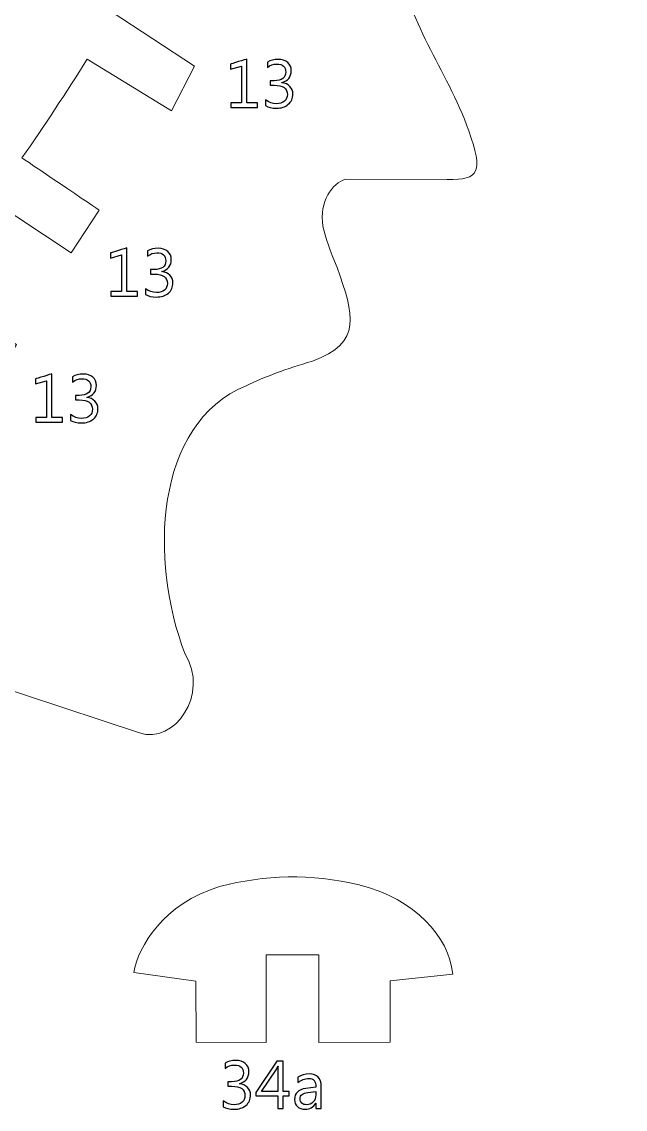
# Model space of a CAD drawing. Header units: centimetres. Extents: x -19.4 to 19.9, y -26.5 to 22.7.
# Drawn here: x -8.66 to -4.87, y -16.93 to -10.1 of the extents above; entities that cross this region are included whole.
import ezdxf

# ---------------------------------------------------------------- set-up
doc = ezdxf.new("R2010")
doc.units = ezdxf.units.CM
doc.header["$MEASUREMENT"] = 0
doc.layers.add('Camada 1', color=7, linetype='Continuous')

msp = doc.modelspace()

# ---------------------------------------------------------------- linework, layer by layer
at = {"layer": 'Camada 1', "color": 7, "lineweight": 9}
for points, knots in [([(-6.76683, -11.38278), (-6.74871, -11.4697), (-6.72295, -11.52728), (-6.67687, -11.64164), (-6.67687, -11.64164), (-6.57445, -11.94024), (-6.51593, -12.1125), (-6.83295, -12.22936), (-6.83295, -12.22936), (-6.99585, -12.2767), (-7.13297, -12.32834), (-7.24879, -12.38358), (-7.24879, -12.38358), (-7.82757, -12.62274), (-7.85527, -13.48484), (-7.63347, -14.06444), (-7.63347, -14.06444), (-7.47421, -14.32374), (-7.70117, -14.63668), (-7.91789, -14.5641), (-7.91789, -14.5641), (-7.91789, -14.5641), (-10.08633, -13.84716), (-10.08633, -13.84716), (-10.08633, -13.84716), (-10.02393, -13.61204), (-9.96019, -13.38448), (-9.87633, -13.1494), (-9.87633, -13.1494), (-9.87633, -13.1494), (-9.33239, -13.37182), (-9.33239, -13.37182), (-9.33239, -13.37182), (-9.33239, -13.37182), (-9.22481, -13.0654), (-9.22481, -13.0654), (-9.22481, -13.0654), (-9.22481, -13.0654), (-9.76633, -12.83164), (-9.76633, -12.83164), (-9.76633, -12.83164), (-9.64873, -12.57712), (-9.54787, -12.33492), (-9.41765, -12.09314), (-9.41765, -12.09314), (-9.41765, -12.09314), (-8.85809, -12.40204), (-8.85809, -12.40204), (-8.85809, -12.40204), (-8.85809, -12.40204), (-8.69055, -12.12446), (-8.69055, -12.12446), (-8.69055, -12.12446), (-8.69055, -12.12446), (-9.24659, -11.80396), (-9.24659, -11.80396), (-9.24659, -11.80396), (-9.11901, -11.58828), (-8.99819, -11.4043), (-8.86359, -11.20852), (-8.86359, -11.20852), (-8.86359, -11.20852), (-8.34777, -11.54894), (-8.34777, -11.54894), (-8.34777, -11.54894), (-8.34777, -11.54894), (-8.17145, -11.28124), (-8.17145, -11.28124), (-8.17145, -11.28124), (-8.17145, -11.28124), (-8.65591, -10.9527), (-8.65591, -10.9527), (-8.65591, -10.9527), (-8.51197, -10.75264), (-8.37829, -10.5387), (-8.24583, -10.334), (-8.24583, -10.334), (-8.24583, -10.334), (-7.71707, -10.65832), (-7.71707, -10.65832), (-7.71707, -10.65832), (-7.71707, -10.65832), (-7.57381, -10.37686), (-7.57381, -10.37686), (-7.57381, -10.37686), (-7.57381, -10.37686), (-8.09615, -10.03456), (-8.09615, -10.03456), (-8.09615, -10.03456), (-7.59241, -9.0435), (-8.27941, -8.2905), (-9.04069, -8.12904), (-9.04069, -8.12904), (-10.66691, -7.8021), (-12.06541, -7.94906), (-13.56203, -8.7614), (-13.56203, -8.7614), (-14.57819, -9.28674), (-15.58061, -9.91446), (-16.57491, -10.54602), (-16.57491, -10.54602), (-17.18455, -10.87594), (-17.60471, -11.19962), (-18.30145, -11.43736), (-18.30145, -11.43736), (-18.51791, -11.50392), (-18.64075, -11.5434), (-18.72211, -11.50068), (-18.72211, -11.50068), (-19.04599, -10.97724), (-19.24217, -10.20448), (-19.20103, -8.4666), (-19.20103, -8.4666), (-19.09115, -6.9704), (-18.98011, -6.23318), (-18.64917, -5.71282), (-18.64917, -5.71282), (-18.12843, -5.41954), (-16.42983, -5.4732), (-14.17279, -5.69644), (-14.17279, -5.69644), (-12.59713, -5.8132), (-10.94901, -6.11576), (-9.20945, -6.08744), (-9.20945, -6.08744), (-8.42445, -6.06216), (-7.82795, -5.0482), (-7.06097, -3.88938), (-7.06097, -3.88938), (-6.64491, -3.95778), (-6.30525, -3.89046), (-6.08249, -3.7006), (-6.08249, -3.7006), (-5.86699, -3.49026), (-5.74617, -3.24138), (-5.75059, -2.94712), (-5.75059, -2.94712), (-5.75149, -2.86314), (-5.69279, -2.8323), (-5.59957, -2.86608), (-5.59957, -2.86608), (-4.47221, -3.0973), (-3.40305, -3.22804), (-2.41895, -3.22062), (-2.41895, -3.22062), (-2.41895, -3.22062), (-1.77003, -3.23234), (-1.77003, -3.23234), (-1.77003, -3.23234), (-0.87447, -3.24906), (-0.32399, -3.41642), (-0.18121, -3.97342), (-0.18121, -3.97342), (-0.14813, -4.13554), (-0.15543, -5.22904), (-0.15387, -5.43948), (-0.15387, -5.43948), (-0.15387, -5.43948), (-0.15743, -7.64222), (-0.15743, -7.64222), (-0.15743, -7.64222), (-0.15743, -7.64222), (-2.20267, -7.645), (-2.20267, -7.645), (-2.20267, -7.645), (-2.20267, -7.645), (-2.19953, -7.97034), (-2.19953, -7.97034), (-2.19953, -7.97034), (-2.19953, -7.97034), (-0.15701, -7.97596), (-0.15701, -7.97596), (-0.15701, -7.97596), (-0.15701, -7.97596), (-0.16645, -10.71776), (-0.16645, -10.71776), (-0.16645, -10.71776), (-0.16645, -10.71776), (-0.75615, -10.77694), (-0.75615, -10.77694), (-0.75615, -10.77694), (-0.75615, -10.77694), (-1.04291, -9.16998), (-1.04291, -9.16998), (-1.04291, -9.16998), (-1.04291, -9.16998), (-2.87295, -9.44022), (-2.87295, -9.44022), (-2.87295, -9.44022), (-2.87295, -9.44022), (-2.57195, -10.98864), (-2.57195, -10.98864), (-2.57195, -10.98864), (-2.57195, -10.98864), (-3.53409, -11.08754), (-3.53409, -11.08754), (-3.53409, -11.08754), (-3.53855, -10.7036), (-3.58297, -10.33826), (-3.67875, -10.00016), (-3.67875, -10.00016), (-3.80783, -9.55308), (-3.96665, -9.2158), (-4.20319, -9.13908), (-4.20319, -9.13908), (-4.20319, -9.13908), (-6.13297, -9.13932), (-6.13297, -9.13932), (-6.13297, -9.13932), (-6.27051, -9.14652), (-6.33229, -9.3669), (-6.28679, -9.711), (-6.28679, -9.711), (-6.25047, -10.08376), (-5.99101, -10.392), (-5.85165, -10.7826), (-5.85165, -10.7826), (-5.75939, -11.04118), (-5.78273, -11.09112), (-5.98721, -11.08974), (-5.98721, -11.08974), (-5.98721, -11.08974), (-6.62533, -11.08666), (-6.62533, -11.08666), (-6.62533, -11.08666), (-6.71087, -11.11392), (-6.78947, -11.22472), (-6.76683, -11.38278)], [0, 0, 0, 0, 0.0172414, 0.0172414, 0.0172414, 0.0172414, 0.0344828, 0.0344828, 0.0344828, 0.0344828, 0.0517241, 0.0517241, 0.0517241, 0.0517241, 0.0689655, 0.0689655, 0.0689655, 0.0689655, 0.0862069, 0.0862069, 0.0862069, 0.0862069, 0.1034483, 0.1034483, 0.1034483, 0.1034483, 0.1206897, 0.1206897, 0.1206897, 0.1206897, 0.137931, 0.137931, 0.137931, 0.137931, 0.1551724, 0.1551724, 0.1551724, 0.1551724, 0.1724138, 0.1724138, 0.1724138, 0.1724138, 0.1896552, 0.1896552, 0.1896552, 0.1896552, 0.2068966, 0.2068966, 0.2068966, 0.2068966, 0.2241379, 0.2241379, 0.2241379, 0.2241379, 0.2413793, 0.2413793, 0.2413793, 0.2413793, 0.2586207, 0.2586207, 0.2586207, 0.2586207, 0.2758621, 0.2758621, 0.2758621, 0.2758621, 0.2931034, 0.2931034, 0.2931034, 0.2931035, 0.3103448, 0.3103448, 0.3103448, 0.3103448, 0.3275862, 0.3275862, 0.3275862, 0.3275862, 0.3448276, 0.3448276, 0.3448276, 0.3448276, 0.362069, 0.362069, 0.362069, 0.362069, 0.3793103, 0.3793103, 0.3793103, 0.3793104, 0.3965517, 0.3965517, 0.3965517, 0.3965517, 0.4137931, 0.4137931, 0.4137931, 0.4137931, 0.4310345, 0.4310345, 0.4310345, 0.4310345, 0.4482759, 0.4482759, 0.4482759, 0.4482759, 0.4655172, 0.4655172, 0.4655172, 0.4655173, 0.4827586, 0.4827586, 0.4827586, 0.4827586, 0.5, 0.5, 0.5, 0.5, 0.5172414, 0.5172414, 0.5172414, 0.5172414, 0.5344828, 0.5344828, 0.5344828, 0.5344828, 0.5517241, 0.5517241, 0.5517241, 0.5517241, 0.5689655, 0.5689655, 0.5689655, 0.5689655, 0.5862069, 0.5862069, 0.5862069, 0.5862069, 0.6034483, 0.6034483, 0.6034483, 0.6034483, 0.6206897, 0.6206897, 0.6206897, 0.6206897, 0.637931, 0.637931, 0.637931, 0.637931, 0.6551724, 0.6551724, 0.6551724, 0.6551724, 0.6724138, 0.6724138, 0.6724138, 0.6724138, 0.6896552, 0.6896552, 0.6896552, 0.6896552, 0.7068966, 0.7068966, 0.7068966, 0.7068966, 0.7241379, 0.7241379, 0.7241379, 0.7241379, 0.7413793, 0.7413793, 0.7413793, 0.7413793, 0.7586207, 0.7586207, 0.7586207, 0.7586207, 0.7758621, 0.7758621, 0.7758621, 0.7758621, 0.7931034, 0.7931034, 0.7931034, 0.7931035, 0.8103448, 0.8103448, 0.8103448, 0.8103448, 0.8275862, 0.8275862, 0.8275862, 0.8275862, 0.8448276, 0.8448276, 0.8448276, 0.8448276, 0.862069, 0.862069, 0.862069, 0.862069, 0.8793103, 0.8793103, 0.8793103, 0.8793104, 0.8965517, 0.8965517, 0.8965517, 0.8965517, 0.9137931, 0.9137931, 0.9137931, 0.9137931, 0.9310345, 0.9310345, 0.9310345, 0.9310345, 0.9482759, 0.9482759, 0.9482759, 0.9482759, 0.9655172, 0.9655172, 0.9655172, 0.9655173, 1, 1, 1, 1]), ([(-7.12383, -15.95748), (-7.12383, -15.95748), (-6.79139, -15.95748), (-6.79139, -15.95748), (-6.79139, -15.95748), (-6.79139, -15.95748), (-6.79161, -16.5069), (-6.79161, -16.5069), (-6.79161, -16.5069), (-6.79161, -16.5069), (-6.3449, -16.50678), (-6.3449, -16.50678), (-6.3449, -16.50678), (-6.3449, -16.50678), (-6.3446, -16.12137), (-6.3446, -16.12137), (-6.3446, -16.12137), (-6.3446, -16.12137), (-5.9518, -16.07785), (-5.9518, -16.07785), (-5.9518, -16.07785), (-5.97748, -15.84037), (-6.18456, -15.61086), (-6.54007, -15.51734), (-6.54007, -15.51734), (-6.84354, -15.44649), (-7.13286, -15.45427), (-7.41528, -15.5287), (-7.41528, -15.5287), (-7.76935, -15.63743), (-7.92368, -15.90289), (-7.9538, -16.06833), (-7.9538, -16.06833), (-7.9538, -16.06833), (-7.56337, -16.12347), (-7.56337, -16.12347), (-7.56337, -16.12347), (-7.56337, -16.12347), (-7.56331, -16.50612), (-7.56331, -16.50612), (-7.56331, -16.50612), (-7.56331, -16.50612), (-7.12379, -16.50686), (-7.12379, -16.50686), (-7.12379, -16.50686), (-7.12379, -16.50686), (-7.12383, -15.95748), (-7.12383, -15.95748)], [0, 0, 0, 0, 0.0769231, 0.0769231, 0.0769231, 0.0769231, 0.1538462, 0.1538462, 0.1538462, 0.1538462, 0.2307692, 0.2307692, 0.2307692, 0.2307692, 0.3076923, 0.3076923, 0.3076923, 0.3076923, 0.3846154, 0.3846154, 0.3846154, 0.3846154, 0.4615385, 0.4615385, 0.4615385, 0.4615385, 0.5384615, 0.5384615, 0.5384615, 0.5384615, 0.6153846, 0.6153846, 0.6153846, 0.6153846, 0.6923077, 0.6923077, 0.6923077, 0.6923077, 0.7692308, 0.7692308, 0.7692308, 0.7692308, 0.8461538, 0.8461538, 0.8461538, 0.8461539, 1, 1, 1, 1])]:
    msp.add_open_spline(points, degree=3, knots=knots, dxfattribs=at)
at = {"layer": 'Camada 1', "color": 7}
for points, knots in [([(-7.17802, -10.6361), (-7.17802, -10.6361), (-7.34566, -10.6361), (-7.34566, -10.6361), (-7.34566, -10.6361), (-7.34566, -10.6361), (-7.34566, -10.60647), (-7.34566, -10.60647), (-7.34566, -10.60647), (-7.34566, -10.60647), (-7.27878, -10.60647), (-7.27878, -10.60647), (-7.27878, -10.60647), (-7.27878, -10.60647), (-7.27878, -10.37603), (-7.27878, -10.37603), (-7.27878, -10.37603), (-7.27878, -10.37603), (-7.34736, -10.39649), (-7.34736, -10.39649), (-7.34736, -10.39649), (-7.34736, -10.39649), (-7.34736, -10.36432), (-7.34736, -10.36432), (-7.34736, -10.36432), (-7.34736, -10.36432), (-7.24491, -10.33299), (-7.24491, -10.33299), (-7.24491, -10.33299), (-7.24491, -10.33299), (-7.24491, -10.60647), (-7.24491, -10.60647), (-7.24491, -10.60647), (-7.24491, -10.60647), (-7.17802, -10.60647), (-7.17802, -10.60647), (-7.17802, -10.60647), (-7.17802, -10.60647), (-7.17802, -10.6361), (-7.17802, -10.6361)], [0, 0, 0, 0, 0.0909091, 0.0909091, 0.0909091, 0.0909091, 0.1818182, 0.1818182, 0.1818182, 0.1818182, 0.2727273, 0.2727273, 0.2727273, 0.2727273, 0.3636364, 0.3636364, 0.3636364, 0.3636364, 0.4545455, 0.4545455, 0.4545455, 0.4545455, 0.5454545, 0.5454545, 0.5454545, 0.5454546, 0.6363636, 0.6363636, 0.6363636, 0.6363636, 0.7272727, 0.7272727, 0.7272727, 0.7272727, 0.8181818, 0.8181818, 0.8181818, 0.8181818, 1, 1, 1, 1]), ([(-7.1268, -10.62509), (-7.1268, -10.62509), (-7.1268, -10.58869), (-7.1268, -10.58869), (-7.1268, -10.58869), (-7.10655, -10.60477), (-7.08362, -10.61282), (-7.05814, -10.61282), (-7.05814, -10.61282), (-7.0374, -10.61282), (-7.02089, -10.60767), (-7.00854, -10.59729), (-7.00854, -10.59729), (-6.9962, -10.58692), (-6.99006, -10.57295), (-6.99006, -10.55545), (-6.99006, -10.55545), (-6.99006, -10.51665), (-7.01757, -10.49724), (-7.07254, -10.49724), (-7.07254, -10.49724), (-7.07254, -10.49724), (-7.09716, -10.49724), (-7.09716, -10.49724), (-7.09716, -10.49724), (-7.09716, -10.49724), (-7.09716, -10.46846), (-7.09716, -10.46846), (-7.09716, -10.46846), (-7.09716, -10.46846), (-7.07374, -10.46846), (-7.07374, -10.46846), (-7.07374, -10.46846), (-7.0247, -10.46846), (-7.00022, -10.45025), (-7.00022, -10.41392), (-7.00022, -10.41392), (-7.00022, -10.38026), (-7.01892, -10.36347), (-7.05631, -10.36347), (-7.05631, -10.36347), (-7.07719, -10.36347), (-7.09688, -10.37052), (-7.11537, -10.38464), (-7.11537, -10.38464), (-7.11537, -10.38464), (-7.11537, -10.35162), (-7.11537, -10.35162), (-7.11537, -10.35162), (-7.09632, -10.34033), (-7.07381, -10.33468), (-7.04791, -10.33468), (-7.04791, -10.33468), (-7.02294, -10.33468), (-7.00297, -10.34131), (-6.98794, -10.35451), (-6.98794, -10.35451), (-6.97298, -10.36777), (-6.9655, -10.38471), (-6.9655, -10.40538), (-6.9655, -10.40538), (-6.9655, -10.4444), (-6.98533, -10.46952), (-7.02505, -10.48066), (-7.02505, -10.48066), (-7.02505, -10.48066), (-7.02505, -10.48151), (-7.02505, -10.48151), (-7.02505, -10.48151), (-7.00375, -10.48356), (-6.98681, -10.49104), (-6.97425, -10.50395), (-6.97425, -10.50395), (-6.96162, -10.51686), (-6.95534, -10.53295), (-6.95534, -10.55221), (-6.95534, -10.55221), (-6.95534, -10.57888), (-6.96487, -10.60033), (-6.98399, -10.6167), (-6.98399, -10.6167), (-7.00311, -10.633), (-7.0283, -10.64118), (-7.05956, -10.64118), (-7.05956, -10.64118), (-7.08771, -10.64118), (-7.11014, -10.63582), (-7.1268, -10.62509)], [0, 0, 0, 0, 0.0434783, 0.0434783, 0.0434783, 0.0434783, 0.0869565, 0.0869565, 0.0869565, 0.0869565, 0.1304348, 0.1304348, 0.1304348, 0.1304348, 0.173913, 0.173913, 0.173913, 0.1739131, 0.2173913, 0.2173913, 0.2173913, 0.2173913, 0.2608696, 0.2608696, 0.2608696, 0.2608696, 0.3043478, 0.3043478, 0.3043478, 0.3043478, 0.3478261, 0.3478261, 0.3478261, 0.3478261, 0.3913043, 0.3913043, 0.3913043, 0.3913044, 0.4347826, 0.4347826, 0.4347826, 0.4347826, 0.4782609, 0.4782609, 0.4782609, 0.4782609, 0.5217391, 0.5217391, 0.5217391, 0.5217391, 0.5652174, 0.5652174, 0.5652174, 0.5652174, 0.6086957, 0.6086957, 0.6086957, 0.6086957, 0.6521739, 0.6521739, 0.6521739, 0.6521739, 0.6956522, 0.6956522, 0.6956522, 0.6956522, 0.7391304, 0.7391304, 0.7391304, 0.7391304, 0.7826087, 0.7826087, 0.7826087, 0.7826087, 0.826087, 0.826087, 0.826087, 0.826087, 0.8695652, 0.8695652, 0.8695652, 0.8695652, 0.9130435, 0.9130435, 0.9130435, 0.9130435, 1, 1, 1, 1]), ([(-7.93082, -11.82176), (-7.93082, -11.82176), (-8.09846, -11.82176), (-8.09846, -11.82176), (-8.09846, -11.82176), (-8.09846, -11.82176), (-8.09846, -11.79213), (-8.09846, -11.79213), (-8.09846, -11.79213), (-8.09846, -11.79213), (-8.03158, -11.79213), (-8.03158, -11.79213), (-8.03158, -11.79213), (-8.03158, -11.79213), (-8.03158, -11.56169), (-8.03158, -11.56169), (-8.03158, -11.56169), (-8.03158, -11.56169), (-8.10016, -11.58215), (-8.10016, -11.58215), (-8.10016, -11.58215), (-8.10016, -11.58215), (-8.10016, -11.54998), (-8.10016, -11.54998), (-8.10016, -11.54998), (-8.10016, -11.54998), (-7.99771, -11.51865), (-7.99771, -11.51865), (-7.99771, -11.51865), (-7.99771, -11.51865), (-7.99771, -11.79213), (-7.99771, -11.79213), (-7.99771, -11.79213), (-7.99771, -11.79213), (-7.93082, -11.79213), (-7.93082, -11.79213), (-7.93082, -11.79213), (-7.93082, -11.79213), (-7.93082, -11.82176), (-7.93082, -11.82176)], [0, 0, 0, 0, 0.0909091, 0.0909091, 0.0909091, 0.0909091, 0.1818182, 0.1818182, 0.1818182, 0.1818182, 0.2727273, 0.2727273, 0.2727273, 0.2727273, 0.3636364, 0.3636364, 0.3636364, 0.3636364, 0.4545455, 0.4545455, 0.4545455, 0.4545455, 0.5454545, 0.5454545, 0.5454545, 0.5454546, 0.6363636, 0.6363636, 0.6363636, 0.6363636, 0.7272727, 0.7272727, 0.7272727, 0.7272727, 0.8181818, 0.8181818, 0.8181818, 0.8181818, 1, 1, 1, 1]), ([(-7.8796, -11.81075), (-7.8796, -11.81075), (-7.8796, -11.77435), (-7.8796, -11.77435), (-7.8796, -11.77435), (-7.85935, -11.79043), (-7.83642, -11.79848), (-7.81094, -11.79848), (-7.81094, -11.79848), (-7.7902, -11.79848), (-7.77369, -11.79333), (-7.76134, -11.78295), (-7.76134, -11.78295), (-7.749, -11.77258), (-7.74286, -11.75861), (-7.74286, -11.74111), (-7.74286, -11.74111), (-7.74286, -11.70231), (-7.77037, -11.6829), (-7.82534, -11.6829), (-7.82534, -11.6829), (-7.82534, -11.6829), (-7.84996, -11.6829), (-7.84996, -11.6829), (-7.84996, -11.6829), (-7.84996, -11.6829), (-7.84996, -11.65412), (-7.84996, -11.65412), (-7.84996, -11.65412), (-7.84996, -11.65412), (-7.82654, -11.65412), (-7.82654, -11.65412), (-7.82654, -11.65412), (-7.7775, -11.65412), (-7.75302, -11.63591), (-7.75302, -11.59958), (-7.75302, -11.59958), (-7.75302, -11.56592), (-7.77172, -11.54913), (-7.80911, -11.54913), (-7.80911, -11.54913), (-7.82999, -11.54913), (-7.84968, -11.55618), (-7.86817, -11.5703), (-7.86817, -11.5703), (-7.86817, -11.5703), (-7.86817, -11.53728), (-7.86817, -11.53728), (-7.86817, -11.53728), (-7.84912, -11.52599), (-7.82661, -11.52034), (-7.80071, -11.52034), (-7.80071, -11.52034), (-7.77574, -11.52034), (-7.75577, -11.52697), (-7.74074, -11.54017), (-7.74074, -11.54017), (-7.72578, -11.55343), (-7.7183, -11.57037), (-7.7183, -11.59104), (-7.7183, -11.59104), (-7.7183, -11.63006), (-7.73813, -11.65518), (-7.77785, -11.66632), (-7.77785, -11.66632), (-7.77785, -11.66632), (-7.77785, -11.66717), (-7.77785, -11.66717), (-7.77785, -11.66717), (-7.75655, -11.66922), (-7.73961, -11.6767), (-7.72705, -11.68961), (-7.72705, -11.68961), (-7.71442, -11.70252), (-7.70814, -11.71861), (-7.70814, -11.73787), (-7.70814, -11.73787), (-7.70814, -11.76454), (-7.71767, -11.78599), (-7.73679, -11.80236), (-7.73679, -11.80236), (-7.75591, -11.81866), (-7.7811, -11.82684), (-7.81236, -11.82684), (-7.81236, -11.82684), (-7.84051, -11.82684), (-7.86294, -11.82148), (-7.8796, -11.81075)], [0, 0, 0, 0, 0.0434783, 0.0434783, 0.0434783, 0.0434783, 0.0869565, 0.0869565, 0.0869565, 0.0869565, 0.1304348, 0.1304348, 0.1304348, 0.1304348, 0.173913, 0.173913, 0.173913, 0.1739131, 0.2173913, 0.2173913, 0.2173913, 0.2173913, 0.2608696, 0.2608696, 0.2608696, 0.2608696, 0.3043478, 0.3043478, 0.3043478, 0.3043478, 0.3478261, 0.3478261, 0.3478261, 0.3478261, 0.3913043, 0.3913043, 0.3913043, 0.3913044, 0.4347826, 0.4347826, 0.4347826, 0.4347826, 0.4782609, 0.4782609, 0.4782609, 0.4782609, 0.5217391, 0.5217391, 0.5217391, 0.5217391, 0.5652174, 0.5652174, 0.5652174, 0.5652174, 0.6086957, 0.6086957, 0.6086957, 0.6086957, 0.6521739, 0.6521739, 0.6521739, 0.6521739, 0.6956522, 0.6956522, 0.6956522, 0.6956522, 0.7391304, 0.7391304, 0.7391304, 0.7391304, 0.7826087, 0.7826087, 0.7826087, 0.7826087, 0.826087, 0.826087, 0.826087, 0.826087, 0.8695652, 0.8695652, 0.8695652, 0.8695652, 0.9130435, 0.9130435, 0.9130435, 0.9130435, 1, 1, 1, 1]), ([(-8.40132, -12.6122), (-8.40132, -12.6122), (-8.56896, -12.6122), (-8.56896, -12.6122), (-8.56896, -12.6122), (-8.56896, -12.6122), (-8.56896, -12.58257), (-8.56896, -12.58257), (-8.56896, -12.58257), (-8.56896, -12.58257), (-8.50208, -12.58257), (-8.50208, -12.58257), (-8.50208, -12.58257), (-8.50208, -12.58257), (-8.50208, -12.35213), (-8.50208, -12.35213), (-8.50208, -12.35213), (-8.50208, -12.35213), (-8.57066, -12.37259), (-8.57066, -12.37259), (-8.57066, -12.37259), (-8.57066, -12.37259), (-8.57066, -12.34042), (-8.57066, -12.34042), (-8.57066, -12.34042), (-8.57066, -12.34042), (-8.46821, -12.30909), (-8.46821, -12.30909), (-8.46821, -12.30909), (-8.46821, -12.30909), (-8.46821, -12.58257), (-8.46821, -12.58257), (-8.46821, -12.58257), (-8.46821, -12.58257), (-8.40132, -12.58257), (-8.40132, -12.58257), (-8.40132, -12.58257), (-8.40132, -12.58257), (-8.40132, -12.6122), (-8.40132, -12.6122)], [0, 0, 0, 0, 0.0909091, 0.0909091, 0.0909091, 0.0909091, 0.1818182, 0.1818182, 0.1818182, 0.1818182, 0.2727273, 0.2727273, 0.2727273, 0.2727273, 0.3636364, 0.3636364, 0.3636364, 0.3636364, 0.4545455, 0.4545455, 0.4545455, 0.4545455, 0.5454545, 0.5454545, 0.5454545, 0.5454546, 0.6363636, 0.6363636, 0.6363636, 0.6363636, 0.7272727, 0.7272727, 0.7272727, 0.7272727, 0.8181818, 0.8181818, 0.8181818, 0.8181818, 1, 1, 1, 1]), ([(-8.3501, -12.60119), (-8.3501, -12.60119), (-8.3501, -12.56479), (-8.3501, -12.56479), (-8.3501, -12.56479), (-8.32985, -12.58087), (-8.30692, -12.58892), (-8.28144, -12.58892), (-8.28144, -12.58892), (-8.2607, -12.58892), (-8.24419, -12.58377), (-8.23184, -12.57339), (-8.23184, -12.57339), (-8.2195, -12.56302), (-8.21336, -12.54905), (-8.21336, -12.53155), (-8.21336, -12.53155), (-8.21336, -12.49275), (-8.24087, -12.47334), (-8.29584, -12.47334), (-8.29584, -12.47334), (-8.29584, -12.47334), (-8.32046, -12.47334), (-8.32046, -12.47334), (-8.32046, -12.47334), (-8.32046, -12.47334), (-8.32046, -12.44456), (-8.32046, -12.44456), (-8.32046, -12.44456), (-8.32046, -12.44456), (-8.29704, -12.44456), (-8.29704, -12.44456), (-8.29704, -12.44456), (-8.248, -12.44456), (-8.22352, -12.42635), (-8.22352, -12.39002), (-8.22352, -12.39002), (-8.22352, -12.35636), (-8.24222, -12.33957), (-8.27961, -12.33957), (-8.27961, -12.33957), (-8.30049, -12.33957), (-8.32018, -12.34662), (-8.33867, -12.36074), (-8.33867, -12.36074), (-8.33867, -12.36074), (-8.33867, -12.32772), (-8.33867, -12.32772), (-8.33867, -12.32772), (-8.31962, -12.31643), (-8.29711, -12.31078), (-8.27121, -12.31078), (-8.27121, -12.31078), (-8.24624, -12.31078), (-8.22627, -12.31741), (-8.21124, -12.33061), (-8.21124, -12.33061), (-8.19628, -12.34387), (-8.1888, -12.36081), (-8.1888, -12.38148), (-8.1888, -12.38148), (-8.1888, -12.4205), (-8.20863, -12.44562), (-8.24835, -12.45676), (-8.24835, -12.45676), (-8.24835, -12.45676), (-8.24835, -12.45761), (-8.24835, -12.45761), (-8.24835, -12.45761), (-8.22705, -12.45966), (-8.21011, -12.46714), (-8.19755, -12.48005), (-8.19755, -12.48005), (-8.18492, -12.49296), (-8.17864, -12.50905), (-8.17864, -12.52831), (-8.17864, -12.52831), (-8.17864, -12.55498), (-8.18817, -12.57643), (-8.20729, -12.5928), (-8.20729, -12.5928), (-8.22641, -12.6091), (-8.2516, -12.61728), (-8.28286, -12.61728), (-8.28286, -12.61728), (-8.31101, -12.61728), (-8.33344, -12.61192), (-8.3501, -12.60119)], [0, 0, 0, 0, 0.0434783, 0.0434783, 0.0434783, 0.0434783, 0.0869565, 0.0869565, 0.0869565, 0.0869565, 0.1304348, 0.1304348, 0.1304348, 0.1304348, 0.173913, 0.173913, 0.173913, 0.1739131, 0.2173913, 0.2173913, 0.2173913, 0.2173913, 0.2608696, 0.2608696, 0.2608696, 0.2608696, 0.3043478, 0.3043478, 0.3043478, 0.3043478, 0.3478261, 0.3478261, 0.3478261, 0.3478261, 0.3913043, 0.3913043, 0.3913043, 0.3913044, 0.4347826, 0.4347826, 0.4347826, 0.4347826, 0.4782609, 0.4782609, 0.4782609, 0.4782609, 0.5217391, 0.5217391, 0.5217391, 0.5217391, 0.5652174, 0.5652174, 0.5652174, 0.5652174, 0.6086957, 0.6086957, 0.6086957, 0.6086957, 0.6521739, 0.6521739, 0.6521739, 0.6521739, 0.6956522, 0.6956522, 0.6956522, 0.6956522, 0.7391304, 0.7391304, 0.7391304, 0.7391304, 0.7826087, 0.7826087, 0.7826087, 0.7826087, 0.826087, 0.826087, 0.826087, 0.826087, 0.8695652, 0.8695652, 0.8695652, 0.8695652, 0.9130435, 0.9130435, 0.9130435, 0.9130435, 1, 1, 1, 1]), ([(-7.39262, -16.91097), (-7.39262, -16.91097), (-7.39262, -16.87457), (-7.39262, -16.87457), (-7.39262, -16.87457), (-7.37237, -16.89065), (-7.34944, -16.8987), (-7.32396, -16.8987), (-7.32396, -16.8987), (-7.30322, -16.8987), (-7.28671, -16.89355), (-7.27436, -16.88317), (-7.27436, -16.88317), (-7.26202, -16.8728), (-7.25588, -16.85883), (-7.25588, -16.84133), (-7.25588, -16.84133), (-7.25588, -16.80253), (-7.28339, -16.78312), (-7.33836, -16.78312), (-7.33836, -16.78312), (-7.33836, -16.78312), (-7.36298, -16.78312), (-7.36298, -16.78312), (-7.36298, -16.78312), (-7.36298, -16.78312), (-7.36298, -16.75434), (-7.36298, -16.75434), (-7.36298, -16.75434), (-7.36298, -16.75434), (-7.33956, -16.75434), (-7.33956, -16.75434), (-7.33956, -16.75434), (-7.29052, -16.75434), (-7.26604, -16.73613), (-7.26604, -16.6998), (-7.26604, -16.6998), (-7.26604, -16.66614), (-7.28474, -16.64935), (-7.32213, -16.64935), (-7.32213, -16.64935), (-7.34301, -16.64935), (-7.3627, -16.6564), (-7.38119, -16.67052), (-7.38119, -16.67052), (-7.38119, -16.67052), (-7.38119, -16.6375), (-7.38119, -16.6375), (-7.38119, -16.6375), (-7.36214, -16.62621), (-7.33963, -16.62056), (-7.31373, -16.62056), (-7.31373, -16.62056), (-7.28876, -16.62056), (-7.26879, -16.62719), (-7.25376, -16.64039), (-7.25376, -16.64039), (-7.2388, -16.65365), (-7.23132, -16.67059), (-7.23132, -16.69126), (-7.23132, -16.69126), (-7.23132, -16.73028), (-7.25115, -16.7554), (-7.29087, -16.76654), (-7.29087, -16.76654), (-7.29087, -16.76654), (-7.29087, -16.76739), (-7.29087, -16.76739), (-7.29087, -16.76739), (-7.26957, -16.76944), (-7.25263, -16.77692), (-7.24007, -16.78983), (-7.24007, -16.78983), (-7.22744, -16.80274), (-7.22116, -16.81883), (-7.22116, -16.83809), (-7.22116, -16.83809), (-7.22116, -16.86476), (-7.23069, -16.88621), (-7.24981, -16.90258), (-7.24981, -16.90258), (-7.26893, -16.91888), (-7.29412, -16.92706), (-7.32538, -16.92706), (-7.32538, -16.92706), (-7.35353, -16.92706), (-7.37596, -16.9217), (-7.39262, -16.91097)], [0, 0, 0, 0, 0.0434783, 0.0434783, 0.0434783, 0.0434783, 0.0869565, 0.0869565, 0.0869565, 0.0869565, 0.1304348, 0.1304348, 0.1304348, 0.1304348, 0.173913, 0.173913, 0.173913, 0.1739131, 0.2173913, 0.2173913, 0.2173913, 0.2173913, 0.2608696, 0.2608696, 0.2608696, 0.2608696, 0.3043478, 0.3043478, 0.3043478, 0.3043478, 0.3478261, 0.3478261, 0.3478261, 0.3478261, 0.3913043, 0.3913043, 0.3913043, 0.3913044, 0.4347826, 0.4347826, 0.4347826, 0.4347826, 0.4782609, 0.4782609, 0.4782609, 0.4782609, 0.5217391, 0.5217391, 0.5217391, 0.5217391, 0.5652174, 0.5652174, 0.5652174, 0.5652174, 0.6086957, 0.6086957, 0.6086957, 0.6086957, 0.6521739, 0.6521739, 0.6521739, 0.6521739, 0.6956522, 0.6956522, 0.6956522, 0.6956522, 0.7391304, 0.7391304, 0.7391304, 0.7391304, 0.7826087, 0.7826087, 0.7826087, 0.7826087, 0.826087, 0.826087, 0.826087, 0.826087, 0.8695652, 0.8695652, 0.8695652, 0.8695652, 0.9130435, 0.9130435, 0.9130435, 0.9130435, 1, 1, 1, 1]), ([(-6.97774, -16.84324), (-6.97774, -16.84324), (-7.01584, -16.84324), (-7.01584, -16.84324), (-7.01584, -16.84324), (-7.01584, -16.84324), (-7.01584, -16.92198), (-7.01584, -16.92198), (-7.01584, -16.92198), (-7.01584, -16.92198), (-7.04929, -16.92198), (-7.04929, -16.92198), (-7.04929, -16.92198), (-7.04929, -16.92198), (-7.04929, -16.84324), (-7.04929, -16.84324), (-7.04929, -16.84324), (-7.04929, -16.84324), (-7.18857, -16.84324), (-7.18857, -16.84324), (-7.18857, -16.84324), (-7.18857, -16.84324), (-7.18857, -16.82108), (-7.18857, -16.82108), (-7.18857, -16.82108), (-7.18857, -16.82108), (-7.0567, -16.62564), (-7.0567, -16.62564), (-7.0567, -16.62564), (-7.0567, -16.62564), (-7.01584, -16.62564), (-7.01584, -16.62564), (-7.01584, -16.62564), (-7.01584, -16.62564), (-7.01584, -16.81572), (-7.01584, -16.81572), (-7.01584, -16.81572), (-7.01584, -16.81572), (-6.97774, -16.81572), (-6.97774, -16.81572), (-6.97774, -16.81572), (-6.97774, -16.81572), (-6.97774, -16.84324), (-6.97774, -16.84324)], [0, 0, 0, 0, 0.0833333, 0.0833333, 0.0833333, 0.0833333, 0.1666667, 0.1666667, 0.1666667, 0.1666667, 0.25, 0.25, 0.25, 0.25, 0.3333333, 0.3333333, 0.3333333, 0.3333333, 0.4166667, 0.4166667, 0.4166667, 0.4166667, 0.5, 0.5, 0.5, 0.5, 0.5833333, 0.5833333, 0.5833333, 0.5833333, 0.6666667, 0.6666667, 0.6666667, 0.6666667, 0.75, 0.75, 0.75, 0.75, 0.8333333, 0.8333333, 0.8333333, 0.8333333, 1, 1, 1, 1]), ([(-7.04929, -16.81572), (-7.04929, -16.81572), (-7.04929, -16.68766), (-7.04929, -16.68766), (-7.04929, -16.68766), (-7.04929, -16.67856), (-7.04901, -16.66833), (-7.04844, -16.65704), (-7.04844, -16.65704), (-7.04844, -16.65704), (-7.04929, -16.65704), (-7.04929, -16.65704), (-7.04929, -16.65704), (-7.05119, -16.66205), (-7.055, -16.6696), (-7.06065, -16.67976), (-7.06065, -16.67976), (-7.06065, -16.67976), (-7.15181, -16.81572), (-7.15181, -16.81572), (-7.15181, -16.81572), (-7.15181, -16.81572), (-7.04929, -16.81572), (-7.04929, -16.81572)], [0, 0, 0, 0, 0.1428571, 0.1428571, 0.1428571, 0.1428572, 0.2857143, 0.2857143, 0.2857143, 0.2857143, 0.4285714, 0.4285714, 0.4285714, 0.4285714, 0.5714286, 0.5714286, 0.5714286, 0.5714286, 0.7142857, 0.7142857, 0.7142857, 0.7142857, 1, 1, 1, 1]), ([(-6.7775, -16.92198), (-6.7775, -16.92198), (-6.81137, -16.92198), (-6.81137, -16.92198), (-6.81137, -16.92198), (-6.81137, -16.92198), (-6.81137, -16.88889), (-6.81137, -16.88889), (-6.81137, -16.88889), (-6.81137, -16.88889), (-6.81222, -16.88889), (-6.81222, -16.88889), (-6.81222, -16.88889), (-6.82696, -16.91436), (-6.84862, -16.92706), (-6.87734, -16.92706), (-6.87734, -16.92706), (-6.89844, -16.92706), (-6.91495, -16.92149), (-6.92687, -16.91027), (-6.92687, -16.91027), (-6.9388, -16.89912), (-6.94472, -16.8843), (-6.94472, -16.86582), (-6.94472, -16.86582), (-6.94472, -16.82623), (-6.92144, -16.80316), (-6.87487, -16.79667), (-6.87487, -16.79667), (-6.87487, -16.79667), (-6.81137, -16.78778), (-6.81137, -16.78778), (-6.81137, -16.78778), (-6.81137, -16.75166), (-6.82591, -16.73359), (-6.85497, -16.73359), (-6.85497, -16.73359), (-6.88045, -16.73359), (-6.90345, -16.74234), (-6.92398, -16.75984), (-6.92398, -16.75984), (-6.92398, -16.75984), (-6.92398, -16.72513), (-6.92398, -16.72513), (-6.92398, -16.72513), (-6.90317, -16.71186), (-6.87925, -16.70523), (-6.85208, -16.70523), (-6.85208, -16.70523), (-6.80234, -16.70523), (-6.7775, -16.73155), (-6.7775, -16.78425), (-6.7775, -16.78425), (-6.7775, -16.78425), (-6.7775, -16.92198), (-6.7775, -16.92198)], [0, 0, 0, 0, 0.0666667, 0.0666667, 0.0666667, 0.0666667, 0.1333333, 0.1333333, 0.1333333, 0.1333333, 0.2, 0.2, 0.2, 0.2, 0.2666667, 0.2666667, 0.2666667, 0.2666667, 0.3333333, 0.3333333, 0.3333333, 0.3333333, 0.4, 0.4, 0.4, 0.4, 0.4666667, 0.4666667, 0.4666667, 0.4666667, 0.5333333, 0.5333333, 0.5333333, 0.5333333, 0.6, 0.6, 0.6, 0.6, 0.6666667, 0.6666667, 0.6666667, 0.6666667, 0.7333333, 0.7333333, 0.7333333, 0.7333333, 0.8, 0.8, 0.8, 0.8, 0.8666667, 0.8666667, 0.8666667, 0.8666667, 1, 1, 1, 1]), ([(-6.81137, -16.81487), (-6.81137, -16.81487), (-6.86245, -16.82193), (-6.86245, -16.82193), (-6.86245, -16.82193), (-6.87819, -16.82412), (-6.89004, -16.82807), (-6.89801, -16.83364), (-6.89801, -16.83364), (-6.90599, -16.83929), (-6.91001, -16.84917), (-6.91001, -16.86342), (-6.91001, -16.86342), (-6.91001, -16.87379), (-6.90634, -16.88226), (-6.89893, -16.88882), (-6.89893, -16.88882), (-6.89159, -16.89538), (-6.88172, -16.8987), (-6.86951, -16.8987), (-6.86951, -16.8987), (-6.85265, -16.8987), (-6.83875, -16.89277), (-6.82781, -16.88099), (-6.82781, -16.88099), (-6.81687, -16.86913), (-6.81137, -16.85418), (-6.81137, -16.83604), (-6.81137, -16.83604), (-6.81137, -16.83604), (-6.81137, -16.81487), (-6.81137, -16.81487)], [0, 0, 0, 0, 0.1111111, 0.1111111, 0.1111111, 0.1111111, 0.2222222, 0.2222222, 0.2222222, 0.2222222, 0.3333333, 0.3333333, 0.3333333, 0.3333333, 0.4444444, 0.4444444, 0.4444444, 0.4444445, 0.5555556, 0.5555556, 0.5555556, 0.5555556, 0.6666667, 0.6666667, 0.6666667, 0.6666667, 0.7777778, 0.7777778, 0.7777778, 0.7777778, 1, 1, 1, 1])]:
    msp.add_open_spline(points, degree=3, knots=knots, dxfattribs=at)
at = {"layer": 'Camada 1', "color": 250, "lineweight": 9}
for points, knots in [([(-7.17802, -10.6361), (-7.17802, -10.6361), (-7.34566, -10.6361), (-7.34566, -10.6361), (-7.34566, -10.6361), (-7.34566, -10.6361), (-7.34566, -10.60647), (-7.34566, -10.60647), (-7.34566, -10.60647), (-7.34566, -10.60647), (-7.27878, -10.60647), (-7.27878, -10.60647), (-7.27878, -10.60647), (-7.27878, -10.60647), (-7.27878, -10.37603), (-7.27878, -10.37603), (-7.27878, -10.37603), (-7.27878, -10.37603), (-7.34736, -10.39649), (-7.34736, -10.39649), (-7.34736, -10.39649), (-7.34736, -10.39649), (-7.34736, -10.36432), (-7.34736, -10.36432), (-7.34736, -10.36432), (-7.34736, -10.36432), (-7.24491, -10.33299), (-7.24491, -10.33299), (-7.24491, -10.33299), (-7.24491, -10.33299), (-7.24491, -10.60647), (-7.24491, -10.60647), (-7.24491, -10.60647), (-7.24491, -10.60647), (-7.17802, -10.60647), (-7.17802, -10.60647), (-7.17802, -10.60647), (-7.17802, -10.60647), (-7.17802, -10.6361), (-7.17802, -10.6361)], [0, 0, 0, 0, 0.0909091, 0.0909091, 0.0909091, 0.0909091, 0.1818182, 0.1818182, 0.1818182, 0.1818182, 0.2727273, 0.2727273, 0.2727273, 0.2727273, 0.3636364, 0.3636364, 0.3636364, 0.3636364, 0.4545455, 0.4545455, 0.4545455, 0.4545455, 0.5454545, 0.5454545, 0.5454545, 0.5454546, 0.6363636, 0.6363636, 0.6363636, 0.6363636, 0.7272727, 0.7272727, 0.7272727, 0.7272727, 0.8181818, 0.8181818, 0.8181818, 0.8181818, 1, 1, 1, 1]), ([(-7.1268, -10.62509), (-7.1268, -10.62509), (-7.1268, -10.58869), (-7.1268, -10.58869), (-7.1268, -10.58869), (-7.10655, -10.60477), (-7.08362, -10.61282), (-7.05814, -10.61282), (-7.05814, -10.61282), (-7.0374, -10.61282), (-7.02089, -10.60767), (-7.00854, -10.59729), (-7.00854, -10.59729), (-6.9962, -10.58692), (-6.99006, -10.57295), (-6.99006, -10.55545), (-6.99006, -10.55545), (-6.99006, -10.51665), (-7.01757, -10.49724), (-7.07254, -10.49724), (-7.07254, -10.49724), (-7.07254, -10.49724), (-7.09716, -10.49724), (-7.09716, -10.49724), (-7.09716, -10.49724), (-7.09716, -10.49724), (-7.09716, -10.46846), (-7.09716, -10.46846), (-7.09716, -10.46846), (-7.09716, -10.46846), (-7.07374, -10.46846), (-7.07374, -10.46846), (-7.07374, -10.46846), (-7.0247, -10.46846), (-7.00022, -10.45025), (-7.00022, -10.41392), (-7.00022, -10.41392), (-7.00022, -10.38026), (-7.01892, -10.36347), (-7.05631, -10.36347), (-7.05631, -10.36347), (-7.07719, -10.36347), (-7.09688, -10.37052), (-7.11537, -10.38464), (-7.11537, -10.38464), (-7.11537, -10.38464), (-7.11537, -10.35162), (-7.11537, -10.35162), (-7.11537, -10.35162), (-7.09632, -10.34033), (-7.07381, -10.33468), (-7.04791, -10.33468), (-7.04791, -10.33468), (-7.02294, -10.33468), (-7.00297, -10.34131), (-6.98794, -10.35451), (-6.98794, -10.35451), (-6.97298, -10.36777), (-6.9655, -10.38471), (-6.9655, -10.40538), (-6.9655, -10.40538), (-6.9655, -10.4444), (-6.98533, -10.46952), (-7.02505, -10.48066), (-7.02505, -10.48066), (-7.02505, -10.48066), (-7.02505, -10.48151), (-7.02505, -10.48151), (-7.02505, -10.48151), (-7.00375, -10.48356), (-6.98681, -10.49104), (-6.97425, -10.50395), (-6.97425, -10.50395), (-6.96162, -10.51686), (-6.95534, -10.53295), (-6.95534, -10.55221), (-6.95534, -10.55221), (-6.95534, -10.57888), (-6.96487, -10.60033), (-6.98399, -10.6167), (-6.98399, -10.6167), (-7.00311, -10.633), (-7.0283, -10.64118), (-7.05956, -10.64118), (-7.05956, -10.64118), (-7.08771, -10.64118), (-7.11014, -10.63582), (-7.1268, -10.62509)], [0, 0, 0, 0, 0.0434783, 0.0434783, 0.0434783, 0.0434783, 0.0869565, 0.0869565, 0.0869565, 0.0869565, 0.1304348, 0.1304348, 0.1304348, 0.1304348, 0.173913, 0.173913, 0.173913, 0.1739131, 0.2173913, 0.2173913, 0.2173913, 0.2173913, 0.2608696, 0.2608696, 0.2608696, 0.2608696, 0.3043478, 0.3043478, 0.3043478, 0.3043478, 0.3478261, 0.3478261, 0.3478261, 0.3478261, 0.3913043, 0.3913043, 0.3913043, 0.3913044, 0.4347826, 0.4347826, 0.4347826, 0.4347826, 0.4782609, 0.4782609, 0.4782609, 0.4782609, 0.5217391, 0.5217391, 0.5217391, 0.5217391, 0.5652174, 0.5652174, 0.5652174, 0.5652174, 0.6086957, 0.6086957, 0.6086957, 0.6086957, 0.6521739, 0.6521739, 0.6521739, 0.6521739, 0.6956522, 0.6956522, 0.6956522, 0.6956522, 0.7391304, 0.7391304, 0.7391304, 0.7391304, 0.7826087, 0.7826087, 0.7826087, 0.7826087, 0.826087, 0.826087, 0.826087, 0.826087, 0.8695652, 0.8695652, 0.8695652, 0.8695652, 0.9130435, 0.9130435, 0.9130435, 0.9130435, 1, 1, 1, 1]), ([(-7.93082, -11.82176), (-7.93082, -11.82176), (-8.09846, -11.82176), (-8.09846, -11.82176), (-8.09846, -11.82176), (-8.09846, -11.82176), (-8.09846, -11.79213), (-8.09846, -11.79213), (-8.09846, -11.79213), (-8.09846, -11.79213), (-8.03158, -11.79213), (-8.03158, -11.79213), (-8.03158, -11.79213), (-8.03158, -11.79213), (-8.03158, -11.56169), (-8.03158, -11.56169), (-8.03158, -11.56169), (-8.03158, -11.56169), (-8.10016, -11.58215), (-8.10016, -11.58215), (-8.10016, -11.58215), (-8.10016, -11.58215), (-8.10016, -11.54998), (-8.10016, -11.54998), (-8.10016, -11.54998), (-8.10016, -11.54998), (-7.99771, -11.51865), (-7.99771, -11.51865), (-7.99771, -11.51865), (-7.99771, -11.51865), (-7.99771, -11.79213), (-7.99771, -11.79213), (-7.99771, -11.79213), (-7.99771, -11.79213), (-7.93082, -11.79213), (-7.93082, -11.79213), (-7.93082, -11.79213), (-7.93082, -11.79213), (-7.93082, -11.82176), (-7.93082, -11.82176)], [0, 0, 0, 0, 0.0909091, 0.0909091, 0.0909091, 0.0909091, 0.1818182, 0.1818182, 0.1818182, 0.1818182, 0.2727273, 0.2727273, 0.2727273, 0.2727273, 0.3636364, 0.3636364, 0.3636364, 0.3636364, 0.4545455, 0.4545455, 0.4545455, 0.4545455, 0.5454545, 0.5454545, 0.5454545, 0.5454546, 0.6363636, 0.6363636, 0.6363636, 0.6363636, 0.7272727, 0.7272727, 0.7272727, 0.7272727, 0.8181818, 0.8181818, 0.8181818, 0.8181818, 1, 1, 1, 1]), ([(-7.8796, -11.81075), (-7.8796, -11.81075), (-7.8796, -11.77435), (-7.8796, -11.77435), (-7.8796, -11.77435), (-7.85935, -11.79043), (-7.83642, -11.79848), (-7.81094, -11.79848), (-7.81094, -11.79848), (-7.7902, -11.79848), (-7.77369, -11.79333), (-7.76134, -11.78295), (-7.76134, -11.78295), (-7.749, -11.77258), (-7.74286, -11.75861), (-7.74286, -11.74111), (-7.74286, -11.74111), (-7.74286, -11.70231), (-7.77037, -11.6829), (-7.82534, -11.6829), (-7.82534, -11.6829), (-7.82534, -11.6829), (-7.84996, -11.6829), (-7.84996, -11.6829), (-7.84996, -11.6829), (-7.84996, -11.6829), (-7.84996, -11.65412), (-7.84996, -11.65412), (-7.84996, -11.65412), (-7.84996, -11.65412), (-7.82654, -11.65412), (-7.82654, -11.65412), (-7.82654, -11.65412), (-7.7775, -11.65412), (-7.75302, -11.63591), (-7.75302, -11.59958), (-7.75302, -11.59958), (-7.75302, -11.56592), (-7.77172, -11.54913), (-7.80911, -11.54913), (-7.80911, -11.54913), (-7.82999, -11.54913), (-7.84968, -11.55618), (-7.86817, -11.5703), (-7.86817, -11.5703), (-7.86817, -11.5703), (-7.86817, -11.53728), (-7.86817, -11.53728), (-7.86817, -11.53728), (-7.84912, -11.52599), (-7.82661, -11.52034), (-7.80071, -11.52034), (-7.80071, -11.52034), (-7.77574, -11.52034), (-7.75577, -11.52697), (-7.74074, -11.54017), (-7.74074, -11.54017), (-7.72578, -11.55343), (-7.7183, -11.57037), (-7.7183, -11.59104), (-7.7183, -11.59104), (-7.7183, -11.63006), (-7.73813, -11.65518), (-7.77785, -11.66632), (-7.77785, -11.66632), (-7.77785, -11.66632), (-7.77785, -11.66717), (-7.77785, -11.66717), (-7.77785, -11.66717), (-7.75655, -11.66922), (-7.73961, -11.6767), (-7.72705, -11.68961), (-7.72705, -11.68961), (-7.71442, -11.70252), (-7.70814, -11.71861), (-7.70814, -11.73787), (-7.70814, -11.73787), (-7.70814, -11.76454), (-7.71767, -11.78599), (-7.73679, -11.80236), (-7.73679, -11.80236), (-7.75591, -11.81866), (-7.7811, -11.82684), (-7.81236, -11.82684), (-7.81236, -11.82684), (-7.84051, -11.82684), (-7.86294, -11.82148), (-7.8796, -11.81075)], [0, 0, 0, 0, 0.0434783, 0.0434783, 0.0434783, 0.0434783, 0.0869565, 0.0869565, 0.0869565, 0.0869565, 0.1304348, 0.1304348, 0.1304348, 0.1304348, 0.173913, 0.173913, 0.173913, 0.1739131, 0.2173913, 0.2173913, 0.2173913, 0.2173913, 0.2608696, 0.2608696, 0.2608696, 0.2608696, 0.3043478, 0.3043478, 0.3043478, 0.3043478, 0.3478261, 0.3478261, 0.3478261, 0.3478261, 0.3913043, 0.3913043, 0.3913043, 0.3913044, 0.4347826, 0.4347826, 0.4347826, 0.4347826, 0.4782609, 0.4782609, 0.4782609, 0.4782609, 0.5217391, 0.5217391, 0.5217391, 0.5217391, 0.5652174, 0.5652174, 0.5652174, 0.5652174, 0.6086957, 0.6086957, 0.6086957, 0.6086957, 0.6521739, 0.6521739, 0.6521739, 0.6521739, 0.6956522, 0.6956522, 0.6956522, 0.6956522, 0.7391304, 0.7391304, 0.7391304, 0.7391304, 0.7826087, 0.7826087, 0.7826087, 0.7826087, 0.826087, 0.826087, 0.826087, 0.826087, 0.8695652, 0.8695652, 0.8695652, 0.8695652, 0.9130435, 0.9130435, 0.9130435, 0.9130435, 1, 1, 1, 1]), ([(-8.40132, -12.6122), (-8.40132, -12.6122), (-8.56896, -12.6122), (-8.56896, -12.6122), (-8.56896, -12.6122), (-8.56896, -12.6122), (-8.56896, -12.58257), (-8.56896, -12.58257), (-8.56896, -12.58257), (-8.56896, -12.58257), (-8.50208, -12.58257), (-8.50208, -12.58257), (-8.50208, -12.58257), (-8.50208, -12.58257), (-8.50208, -12.35213), (-8.50208, -12.35213), (-8.50208, -12.35213), (-8.50208, -12.35213), (-8.57066, -12.37259), (-8.57066, -12.37259), (-8.57066, -12.37259), (-8.57066, -12.37259), (-8.57066, -12.34042), (-8.57066, -12.34042), (-8.57066, -12.34042), (-8.57066, -12.34042), (-8.46821, -12.30909), (-8.46821, -12.30909), (-8.46821, -12.30909), (-8.46821, -12.30909), (-8.46821, -12.58257), (-8.46821, -12.58257), (-8.46821, -12.58257), (-8.46821, -12.58257), (-8.40132, -12.58257), (-8.40132, -12.58257), (-8.40132, -12.58257), (-8.40132, -12.58257), (-8.40132, -12.6122), (-8.40132, -12.6122)], [0, 0, 0, 0, 0.0909091, 0.0909091, 0.0909091, 0.0909091, 0.1818182, 0.1818182, 0.1818182, 0.1818182, 0.2727273, 0.2727273, 0.2727273, 0.2727273, 0.3636364, 0.3636364, 0.3636364, 0.3636364, 0.4545455, 0.4545455, 0.4545455, 0.4545455, 0.5454545, 0.5454545, 0.5454545, 0.5454546, 0.6363636, 0.6363636, 0.6363636, 0.6363636, 0.7272727, 0.7272727, 0.7272727, 0.7272727, 0.8181818, 0.8181818, 0.8181818, 0.8181818, 1, 1, 1, 1]), ([(-8.3501, -12.60119), (-8.3501, -12.60119), (-8.3501, -12.56479), (-8.3501, -12.56479), (-8.3501, -12.56479), (-8.32985, -12.58087), (-8.30692, -12.58892), (-8.28144, -12.58892), (-8.28144, -12.58892), (-8.2607, -12.58892), (-8.24419, -12.58377), (-8.23184, -12.57339), (-8.23184, -12.57339), (-8.2195, -12.56302), (-8.21336, -12.54905), (-8.21336, -12.53155), (-8.21336, -12.53155), (-8.21336, -12.49275), (-8.24087, -12.47334), (-8.29584, -12.47334), (-8.29584, -12.47334), (-8.29584, -12.47334), (-8.32046, -12.47334), (-8.32046, -12.47334), (-8.32046, -12.47334), (-8.32046, -12.47334), (-8.32046, -12.44456), (-8.32046, -12.44456), (-8.32046, -12.44456), (-8.32046, -12.44456), (-8.29704, -12.44456), (-8.29704, -12.44456), (-8.29704, -12.44456), (-8.248, -12.44456), (-8.22352, -12.42635), (-8.22352, -12.39002), (-8.22352, -12.39002), (-8.22352, -12.35636), (-8.24222, -12.33957), (-8.27961, -12.33957), (-8.27961, -12.33957), (-8.30049, -12.33957), (-8.32018, -12.34662), (-8.33867, -12.36074), (-8.33867, -12.36074), (-8.33867, -12.36074), (-8.33867, -12.32772), (-8.33867, -12.32772), (-8.33867, -12.32772), (-8.31962, -12.31643), (-8.29711, -12.31078), (-8.27121, -12.31078), (-8.27121, -12.31078), (-8.24624, -12.31078), (-8.22627, -12.31741), (-8.21124, -12.33061), (-8.21124, -12.33061), (-8.19628, -12.34387), (-8.1888, -12.36081), (-8.1888, -12.38148), (-8.1888, -12.38148), (-8.1888, -12.4205), (-8.20863, -12.44562), (-8.24835, -12.45676), (-8.24835, -12.45676), (-8.24835, -12.45676), (-8.24835, -12.45761), (-8.24835, -12.45761), (-8.24835, -12.45761), (-8.22705, -12.45966), (-8.21011, -12.46714), (-8.19755, -12.48005), (-8.19755, -12.48005), (-8.18492, -12.49296), (-8.17864, -12.50905), (-8.17864, -12.52831), (-8.17864, -12.52831), (-8.17864, -12.55498), (-8.18817, -12.57643), (-8.20729, -12.5928), (-8.20729, -12.5928), (-8.22641, -12.6091), (-8.2516, -12.61728), (-8.28286, -12.61728), (-8.28286, -12.61728), (-8.31101, -12.61728), (-8.33344, -12.61192), (-8.3501, -12.60119)], [0, 0, 0, 0, 0.0434783, 0.0434783, 0.0434783, 0.0434783, 0.0869565, 0.0869565, 0.0869565, 0.0869565, 0.1304348, 0.1304348, 0.1304348, 0.1304348, 0.173913, 0.173913, 0.173913, 0.1739131, 0.2173913, 0.2173913, 0.2173913, 0.2173913, 0.2608696, 0.2608696, 0.2608696, 0.2608696, 0.3043478, 0.3043478, 0.3043478, 0.3043478, 0.3478261, 0.3478261, 0.3478261, 0.3478261, 0.3913043, 0.3913043, 0.3913043, 0.3913044, 0.4347826, 0.4347826, 0.4347826, 0.4347826, 0.4782609, 0.4782609, 0.4782609, 0.4782609, 0.5217391, 0.5217391, 0.5217391, 0.5217391, 0.5652174, 0.5652174, 0.5652174, 0.5652174, 0.6086957, 0.6086957, 0.6086957, 0.6086957, 0.6521739, 0.6521739, 0.6521739, 0.6521739, 0.6956522, 0.6956522, 0.6956522, 0.6956522, 0.7391304, 0.7391304, 0.7391304, 0.7391304, 0.7826087, 0.7826087, 0.7826087, 0.7826087, 0.826087, 0.826087, 0.826087, 0.826087, 0.8695652, 0.8695652, 0.8695652, 0.8695652, 0.9130435, 0.9130435, 0.9130435, 0.9130435, 1, 1, 1, 1]), ([(-7.39262, -16.91097), (-7.39262, -16.91097), (-7.39262, -16.87457), (-7.39262, -16.87457), (-7.39262, -16.87457), (-7.37237, -16.89065), (-7.34944, -16.8987), (-7.32396, -16.8987), (-7.32396, -16.8987), (-7.30322, -16.8987), (-7.28671, -16.89355), (-7.27436, -16.88317), (-7.27436, -16.88317), (-7.26202, -16.8728), (-7.25588, -16.85883), (-7.25588, -16.84133), (-7.25588, -16.84133), (-7.25588, -16.80253), (-7.28339, -16.78312), (-7.33836, -16.78312), (-7.33836, -16.78312), (-7.33836, -16.78312), (-7.36298, -16.78312), (-7.36298, -16.78312), (-7.36298, -16.78312), (-7.36298, -16.78312), (-7.36298, -16.75434), (-7.36298, -16.75434), (-7.36298, -16.75434), (-7.36298, -16.75434), (-7.33956, -16.75434), (-7.33956, -16.75434), (-7.33956, -16.75434), (-7.29052, -16.75434), (-7.26604, -16.73613), (-7.26604, -16.6998), (-7.26604, -16.6998), (-7.26604, -16.66614), (-7.28474, -16.64935), (-7.32213, -16.64935), (-7.32213, -16.64935), (-7.34301, -16.64935), (-7.3627, -16.6564), (-7.38119, -16.67052), (-7.38119, -16.67052), (-7.38119, -16.67052), (-7.38119, -16.6375), (-7.38119, -16.6375), (-7.38119, -16.6375), (-7.36214, -16.62621), (-7.33963, -16.62056), (-7.31373, -16.62056), (-7.31373, -16.62056), (-7.28876, -16.62056), (-7.26879, -16.62719), (-7.25376, -16.64039), (-7.25376, -16.64039), (-7.2388, -16.65365), (-7.23132, -16.67059), (-7.23132, -16.69126), (-7.23132, -16.69126), (-7.23132, -16.73028), (-7.25115, -16.7554), (-7.29087, -16.76654), (-7.29087, -16.76654), (-7.29087, -16.76654), (-7.29087, -16.76739), (-7.29087, -16.76739), (-7.29087, -16.76739), (-7.26957, -16.76944), (-7.25263, -16.77692), (-7.24007, -16.78983), (-7.24007, -16.78983), (-7.22744, -16.80274), (-7.22116, -16.81883), (-7.22116, -16.83809), (-7.22116, -16.83809), (-7.22116, -16.86476), (-7.23069, -16.88621), (-7.24981, -16.90258), (-7.24981, -16.90258), (-7.26893, -16.91888), (-7.29412, -16.92706), (-7.32538, -16.92706), (-7.32538, -16.92706), (-7.35353, -16.92706), (-7.37596, -16.9217), (-7.39262, -16.91097)], [0, 0, 0, 0, 0.0434783, 0.0434783, 0.0434783, 0.0434783, 0.0869565, 0.0869565, 0.0869565, 0.0869565, 0.1304348, 0.1304348, 0.1304348, 0.1304348, 0.173913, 0.173913, 0.173913, 0.1739131, 0.2173913, 0.2173913, 0.2173913, 0.2173913, 0.2608696, 0.2608696, 0.2608696, 0.2608696, 0.3043478, 0.3043478, 0.3043478, 0.3043478, 0.3478261, 0.3478261, 0.3478261, 0.3478261, 0.3913043, 0.3913043, 0.3913043, 0.3913044, 0.4347826, 0.4347826, 0.4347826, 0.4347826, 0.4782609, 0.4782609, 0.4782609, 0.4782609, 0.5217391, 0.5217391, 0.5217391, 0.5217391, 0.5652174, 0.5652174, 0.5652174, 0.5652174, 0.6086957, 0.6086957, 0.6086957, 0.6086957, 0.6521739, 0.6521739, 0.6521739, 0.6521739, 0.6956522, 0.6956522, 0.6956522, 0.6956522, 0.7391304, 0.7391304, 0.7391304, 0.7391304, 0.7826087, 0.7826087, 0.7826087, 0.7826087, 0.826087, 0.826087, 0.826087, 0.826087, 0.8695652, 0.8695652, 0.8695652, 0.8695652, 0.9130435, 0.9130435, 0.9130435, 0.9130435, 1, 1, 1, 1]), ([(-6.97774, -16.84324), (-6.97774, -16.84324), (-7.01584, -16.84324), (-7.01584, -16.84324), (-7.01584, -16.84324), (-7.01584, -16.84324), (-7.01584, -16.92198), (-7.01584, -16.92198), (-7.01584, -16.92198), (-7.01584, -16.92198), (-7.04929, -16.92198), (-7.04929, -16.92198), (-7.04929, -16.92198), (-7.04929, -16.92198), (-7.04929, -16.84324), (-7.04929, -16.84324), (-7.04929, -16.84324), (-7.04929, -16.84324), (-7.18857, -16.84324), (-7.18857, -16.84324), (-7.18857, -16.84324), (-7.18857, -16.84324), (-7.18857, -16.82108), (-7.18857, -16.82108), (-7.18857, -16.82108), (-7.18857, -16.82108), (-7.0567, -16.62564), (-7.0567, -16.62564), (-7.0567, -16.62564), (-7.0567, -16.62564), (-7.01584, -16.62564), (-7.01584, -16.62564), (-7.01584, -16.62564), (-7.01584, -16.62564), (-7.01584, -16.81572), (-7.01584, -16.81572), (-7.01584, -16.81572), (-7.01584, -16.81572), (-6.97774, -16.81572), (-6.97774, -16.81572), (-6.97774, -16.81572), (-6.97774, -16.81572), (-6.97774, -16.84324), (-6.97774, -16.84324)], [0, 0, 0, 0, 0.0833333, 0.0833333, 0.0833333, 0.0833333, 0.1666667, 0.1666667, 0.1666667, 0.1666667, 0.25, 0.25, 0.25, 0.25, 0.3333333, 0.3333333, 0.3333333, 0.3333333, 0.4166667, 0.4166667, 0.4166667, 0.4166667, 0.5, 0.5, 0.5, 0.5, 0.5833333, 0.5833333, 0.5833333, 0.5833333, 0.6666667, 0.6666667, 0.6666667, 0.6666667, 0.75, 0.75, 0.75, 0.75, 0.8333333, 0.8333333, 0.8333333, 0.8333333, 1, 1, 1, 1]), ([(-7.04929, -16.81572), (-7.04929, -16.81572), (-7.04929, -16.68766), (-7.04929, -16.68766), (-7.04929, -16.68766), (-7.04929, -16.67856), (-7.04901, -16.66833), (-7.04844, -16.65704), (-7.04844, -16.65704), (-7.04844, -16.65704), (-7.04929, -16.65704), (-7.04929, -16.65704), (-7.04929, -16.65704), (-7.05119, -16.66205), (-7.055, -16.6696), (-7.06065, -16.67976), (-7.06065, -16.67976), (-7.06065, -16.67976), (-7.15181, -16.81572), (-7.15181, -16.81572), (-7.15181, -16.81572), (-7.15181, -16.81572), (-7.04929, -16.81572), (-7.04929, -16.81572)], [0, 0, 0, 0, 0.1428571, 0.1428571, 0.1428571, 0.1428572, 0.2857143, 0.2857143, 0.2857143, 0.2857143, 0.4285714, 0.4285714, 0.4285714, 0.4285714, 0.5714286, 0.5714286, 0.5714286, 0.5714286, 0.7142857, 0.7142857, 0.7142857, 0.7142857, 1, 1, 1, 1]), ([(-6.7775, -16.92198), (-6.7775, -16.92198), (-6.81137, -16.92198), (-6.81137, -16.92198), (-6.81137, -16.92198), (-6.81137, -16.92198), (-6.81137, -16.88889), (-6.81137, -16.88889), (-6.81137, -16.88889), (-6.81137, -16.88889), (-6.81222, -16.88889), (-6.81222, -16.88889), (-6.81222, -16.88889), (-6.82696, -16.91436), (-6.84862, -16.92706), (-6.87734, -16.92706), (-6.87734, -16.92706), (-6.89844, -16.92706), (-6.91495, -16.92149), (-6.92687, -16.91027), (-6.92687, -16.91027), (-6.9388, -16.89912), (-6.94472, -16.8843), (-6.94472, -16.86582), (-6.94472, -16.86582), (-6.94472, -16.82623), (-6.92144, -16.80316), (-6.87487, -16.79667), (-6.87487, -16.79667), (-6.87487, -16.79667), (-6.81137, -16.78778), (-6.81137, -16.78778), (-6.81137, -16.78778), (-6.81137, -16.75166), (-6.82591, -16.73359), (-6.85497, -16.73359), (-6.85497, -16.73359), (-6.88045, -16.73359), (-6.90345, -16.74234), (-6.92398, -16.75984), (-6.92398, -16.75984), (-6.92398, -16.75984), (-6.92398, -16.72513), (-6.92398, -16.72513), (-6.92398, -16.72513), (-6.90317, -16.71186), (-6.87925, -16.70523), (-6.85208, -16.70523), (-6.85208, -16.70523), (-6.80234, -16.70523), (-6.7775, -16.73155), (-6.7775, -16.78425), (-6.7775, -16.78425), (-6.7775, -16.78425), (-6.7775, -16.92198), (-6.7775, -16.92198)], [0, 0, 0, 0, 0.0666667, 0.0666667, 0.0666667, 0.0666667, 0.1333333, 0.1333333, 0.1333333, 0.1333333, 0.2, 0.2, 0.2, 0.2, 0.2666667, 0.2666667, 0.2666667, 0.2666667, 0.3333333, 0.3333333, 0.3333333, 0.3333333, 0.4, 0.4, 0.4, 0.4, 0.4666667, 0.4666667, 0.4666667, 0.4666667, 0.5333333, 0.5333333, 0.5333333, 0.5333333, 0.6, 0.6, 0.6, 0.6, 0.6666667, 0.6666667, 0.6666667, 0.6666667, 0.7333333, 0.7333333, 0.7333333, 0.7333333, 0.8, 0.8, 0.8, 0.8, 0.8666667, 0.8666667, 0.8666667, 0.8666667, 1, 1, 1, 1]), ([(-6.81137, -16.81487), (-6.81137, -16.81487), (-6.86245, -16.82193), (-6.86245, -16.82193), (-6.86245, -16.82193), (-6.87819, -16.82412), (-6.89004, -16.82807), (-6.89801, -16.83364), (-6.89801, -16.83364), (-6.90599, -16.83929), (-6.91001, -16.84917), (-6.91001, -16.86342), (-6.91001, -16.86342), (-6.91001, -16.87379), (-6.90634, -16.88226), (-6.89893, -16.88882), (-6.89893, -16.88882), (-6.89159, -16.89538), (-6.88172, -16.8987), (-6.86951, -16.8987), (-6.86951, -16.8987), (-6.85265, -16.8987), (-6.83875, -16.89277), (-6.82781, -16.88099), (-6.82781, -16.88099), (-6.81687, -16.86913), (-6.81137, -16.85418), (-6.81137, -16.83604), (-6.81137, -16.83604), (-6.81137, -16.83604), (-6.81137, -16.81487), (-6.81137, -16.81487)], [0, 0, 0, 0, 0.1111111, 0.1111111, 0.1111111, 0.1111111, 0.2222222, 0.2222222, 0.2222222, 0.2222222, 0.3333333, 0.3333333, 0.3333333, 0.3333333, 0.4444444, 0.4444444, 0.4444444, 0.4444445, 0.5555556, 0.5555556, 0.5555556, 0.5555556, 0.6666667, 0.6666667, 0.6666667, 0.6666667, 0.7777778, 0.7777778, 0.7777778, 0.7777778, 1, 1, 1, 1])]:
    msp.add_open_spline(points, degree=3, knots=knots, dxfattribs=at)

doc.saveas('drawing.dxf')
